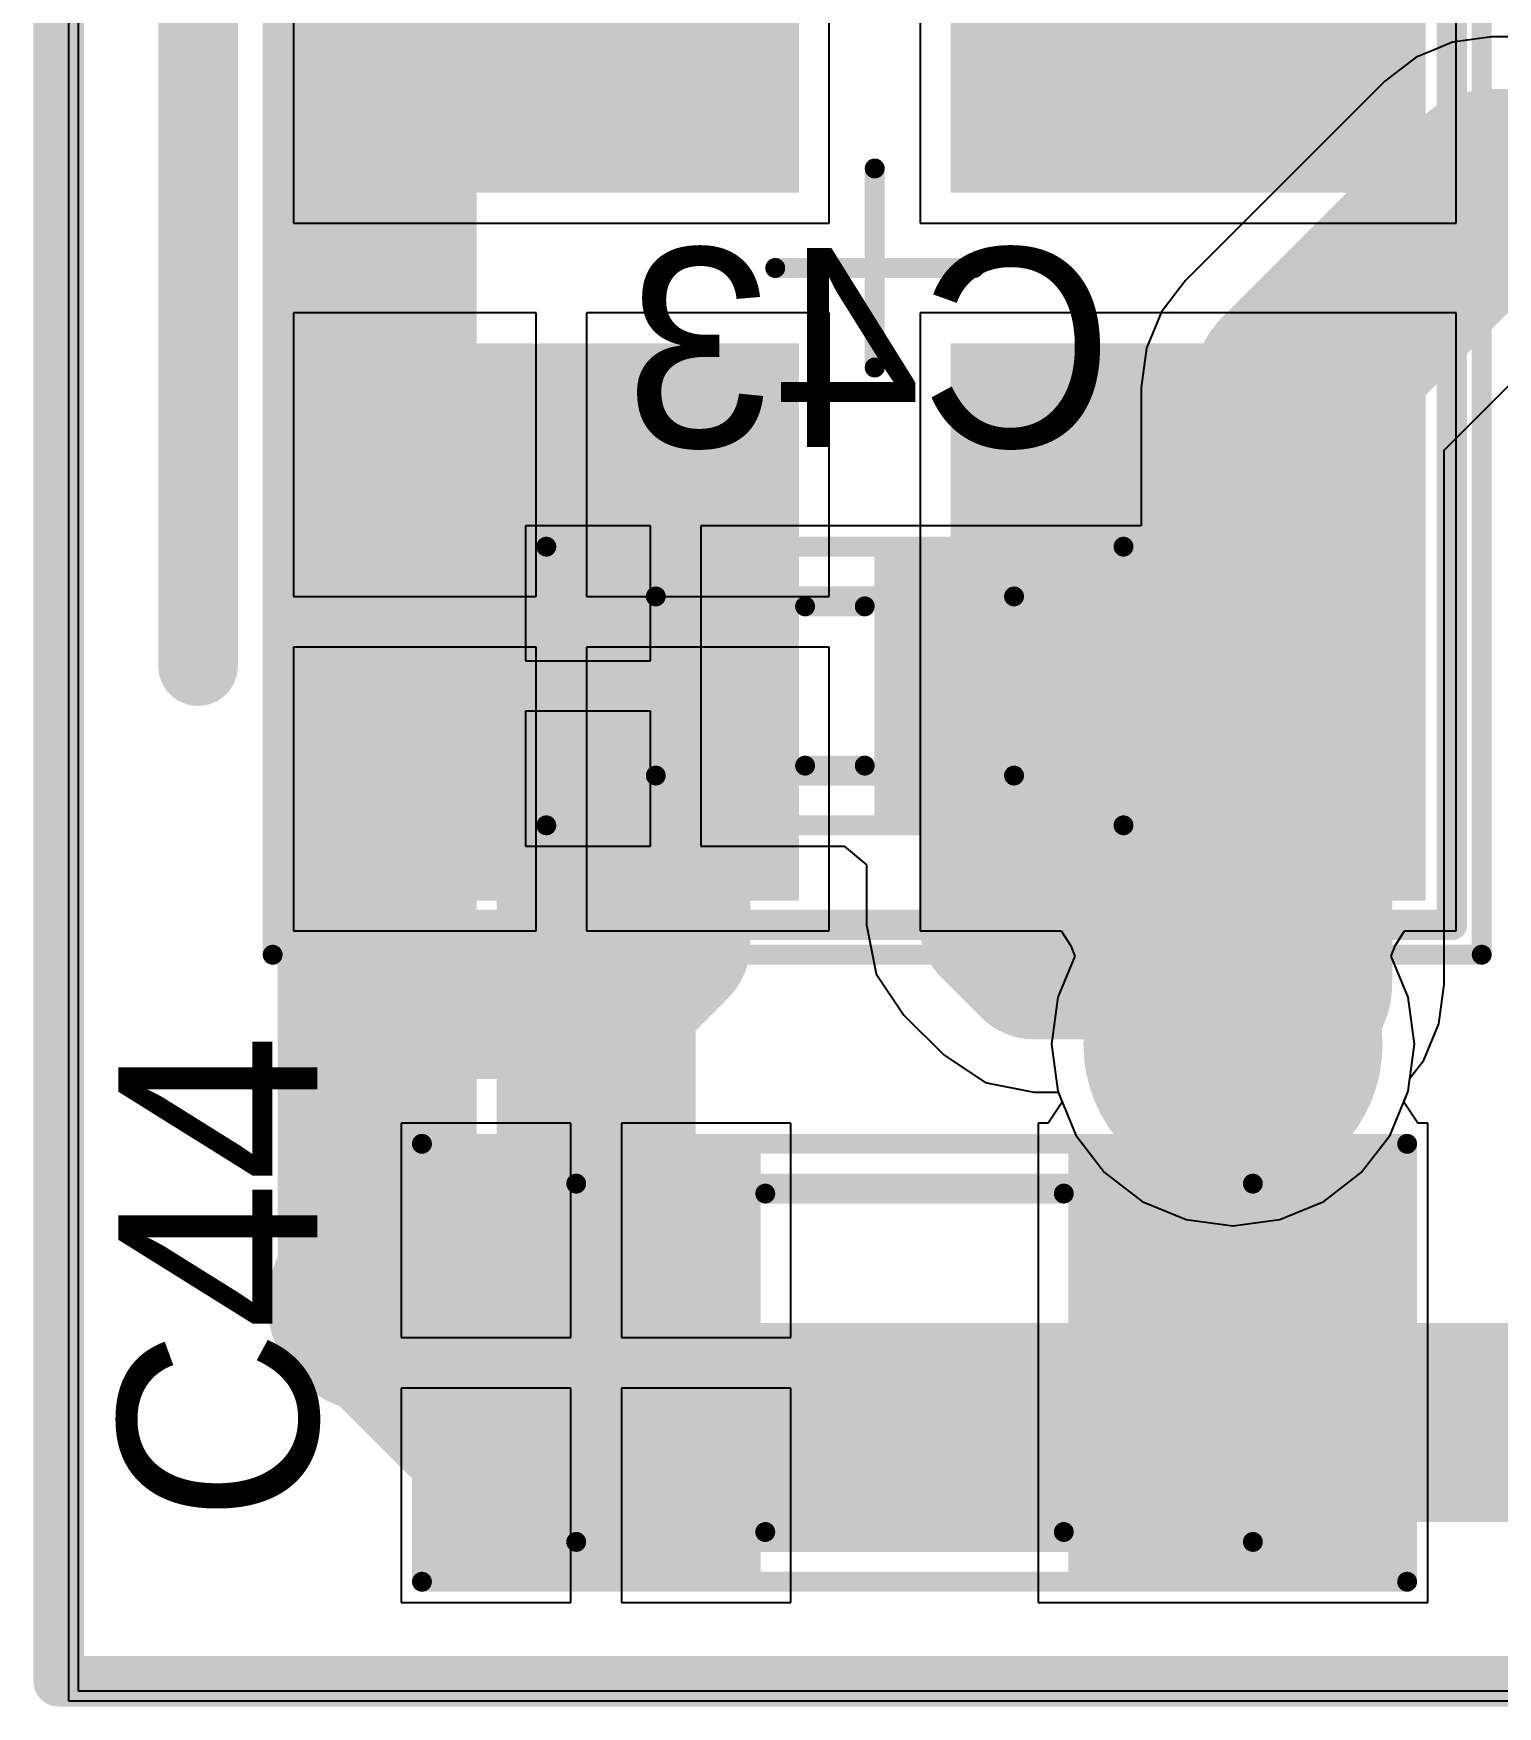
# Model space of a CAD drawing. Header units: millimetres. Extents: x 29.9 to 75.1, y 29.9 to 100.1.
# Drawn here: x 29.87 to 37.23, y 29.87 to 38.28 of the extents above; entities that cross this region are included whole.
import ezdxf

# ---------------------------------------------------------------- set-up
doc = ezdxf.new("R2010")
doc.units = ezdxf.units.MM
for name, color, linetype in [('BottomLayer', 5, 'Continuous'), ('BottomOverlay', 54, 'Continuous'), ('BottomPaste', 16, 'Continuous'), ('BottomSolder', 6, 'Continuous'), ('Mechanical1', 6, 'Continuous'), ('Mechanical13', 56, 'Continuous'), ('Mechanical15', 56, 'Continuous'), ('MultiLayer', 9, 'Continuous'), ('TopLayer', 1, 'Continuous'), ('TopOverlay', 2, 'Continuous'), ('TopPaste', 8, 'Continuous'), ('TopSolder', 216, 'Continuous'), ('ViaHoleLayer', 16, 'Continuous')]:
    doc.layers.add(name, color=color, linetype=linetype)

# ---------------------------------------------------------------- blocks, each defined once
blk = doc.blocks.new('DLW5BS_AH__1160')
at = {"layer": 'Mechanical15', "const_width": 0.0999998}
for points in [[(-3.4249995, -3.0250003), (-3.4249995, 3.04999898)], [(3.45000072, 3.04999898), (-3.4249995, 3.04999898)], [(3.45000072, -3.0250003), (3.45000072, 3.04999898)], [(0, -0.50000154), (0, 0.499999)], [(0.499999, 0), (-0.50000154, 0)], [(3.45000072, -3.0250003), (-3.4249995, -3.0250003)]]:
    blk.add_lwpolyline(points, dxfattribs=at)
at = {"layer": 'Mechanical15', "const_width": 0.0499999}
for points in [[(-3.44999818, 3.04999898, 1), (-3.40000082, 3.04999898, 1)], [(-3.44999818, 3.04999898, 1), (-3.40000082, 3.04999898, 1)], [(3.42500204, 3.04999898, 1), (3.4749994, 3.04999898, 1)], [(3.42500204, 3.04999898, 1), (3.4749994, 3.04999898, 1)], [(-0.02499868, 0.499999, 1), (0.02499868, 0.499999, 1)], [(-0.52500022, 0, 1), (-0.47500286, 0, 1)], [(0.47500032, 0, 1), (0.52499768, 0, 1)], [(-0.02499868, -0.50000154, 1), (0.02499868, -0.50000154, 1)], [(-3.44999818, -3.0250003, 1), (-3.40000082, -3.0250003, 1)], [(-3.44999818, -3.0250003, 1), (-3.40000082, -3.0250003, 1)], [(3.42500204, -3.0250003, 1), (3.4749994, -3.0250003, 1)], [(3.42500204, -3.0250003, 1), (3.4749994, -3.0250003, 1)]]:
    blk.add_lwpolyline(points, format="xyb", close=True, dxfattribs=at)
at = {"layer": 'TopLayer'}
for points in [[(-3.0764988, 0.4826), (-0.4795012, 0.4826), (-3.0764988, 2.667), (-0.4795012, 2.667)], [(0.4795012, 0.4826), (3.0764988, 0.4826), (0.4795012, 2.667), (3.0764988, 2.667)], [(-3.0764988, -2.667), (-0.4795012, -2.667), (-3.0764988, -0.4826), (-0.4795012, -0.4826)], [(0.4795012, -2.667), (3.0764988, -2.667), (0.4795012, -0.4826), (3.0764988, -0.4826)]]:
    blk.add_solid(points, dxfattribs=at)
at = {"layer": 'TopOverlay'}
for points, const_width in [([(3.30000102, 2.89999928), (-3.2749998, 2.89999928)], 0.1524), ([(-3.2749998, -2.8750006), (-3.2749998, 2.89999928)], 0.1524), ([(3.30000102, -2.8750006), (3.30000102, 2.89999928)], 0.1524), ([(3.30000102, -2.8750006), (-3.2749998, -2.8750006)], 0.1524), ([(2.00000108, -3.40000082), (-2.00000108, -3.40000082)], 0.3999992)]:
    blk.add_lwpolyline(points, dxfattribs=dict(at, const_width=const_width))
for points, const_width in [([(-3.3130998, 2.89999928, 1), (-3.2368998, 2.89999928, 1)], 0.07619999999999999), ([(-3.3130998, 2.89999928, 1), (-3.2368998, 2.89999928, 1)], 0.07619999999999999), ([(3.26190102, 2.89999928, 1), (3.33810102, 2.89999928, 1)], 0.07619999999999999), ([(3.26190102, 2.89999928, 1), (3.33810102, 2.89999928, 1)], 0.07619999999999999), ([(-3.3130998, -2.8750006, 1), (-3.2368998, -2.8750006, 1)], 0.07619999999999999), ([(-3.3130998, -2.8750006, 1), (-3.2368998, -2.8750006, 1)], 0.07619999999999999), ([(3.26190102, -2.8750006, 1), (3.33810102, -2.8750006, 1)], 0.07619999999999999), ([(3.26190102, -2.8750006, 1), (3.33810102, -2.8750006, 1)], 0.07619999999999999), ([(-2.10000088, -3.40000082, 1), (-1.90000128, -3.40000082, 1)], 0.1999996), ([(1.90000128, -3.40000082, 1), (2.10000088, -3.40000082, 1)], 0.1999996)]:
    blk.add_lwpolyline(points, format="xyb", close=True, dxfattribs=dict(at, const_width=const_width))
at = {"layer": 'TopPaste'}
for points in [[(-3.0764988, 0.4826), (-0.4795012, 0.4826), (-3.0764988, 2.667), (-0.4795012, 2.667)], [(0.4795012, 0.4826), (3.0764988, 0.4826), (0.4795012, 2.667), (3.0764988, 2.667)], [(-3.0764988, -2.667), (-0.4795012, -2.667), (-3.0764988, -0.4826), (-0.4795012, -0.4826)], [(0.4795012, -2.667), (3.0764988, -2.667), (0.4795012, -0.4826), (3.0764988, -0.4826)]]:
    blk.add_solid(points, dxfattribs=at)
at = {"layer": 'TopSolder'}
for points in [[(-3.1780988, 0.381), (-0.3779012, 0.381), (-3.1780988, 2.7686), (-0.3779012, 2.7686)], [(0.3779012, 0.381), (3.1780988, 0.381), (0.3779012, 2.7686), (3.1780988, 2.7686)], [(-3.1780988, -2.7686), (-0.3779012, -2.7686), (-3.1780988, -0.381), (-0.3779012, -0.381)], [(0.3779012, -2.7686), (3.1780988, -2.7686), (0.3779012, -0.381), (3.1780988, -0.381)]]:
    blk.add_solid(points, dxfattribs=at)
blk = doc.blocks.new('SMD_C_1206_1171')
at = {"layer": 'Mechanical13', "const_width": 0.0999998}
for points in [[(-1.69999914, 0.90000074), (1.70000168, 0.90000074)], [(-1.69999914, -0.8999982), (-1.69999914, 0.90000074)], [(1.70000168, -0.8999982), (1.70000168, 0.90000074)], [(-1.69999914, -0.8999982), (1.70000168, -0.8999982)]]:
    blk.add_lwpolyline(points, dxfattribs=at)
at = {"layer": 'Mechanical13', "const_width": 0.0499999}
for points in [[(-1.72499782, 0.90000074, 1), (-1.67500046, 0.90000074, 1)], [(-1.72499782, 0.90000074, 1), (-1.67500046, 0.90000074, 1)], [(1.675003, 0.90000074, 1), (1.72500036, 0.90000074, 1)], [(1.675003, 0.90000074, 1), (1.72500036, 0.90000074, 1)], [(-1.72499782, -0.8999982, 1), (-1.67500046, -0.8999982, 1)], [(-1.72499782, -0.8999982, 1), (-1.67500046, -0.8999982, 1)], [(1.675003, -0.8999982, 1), (1.72500036, -0.8999982, 1)], [(1.675003, -0.8999982, 1), (1.72500036, -0.8999982, 1)]]:
    blk.add_lwpolyline(points, format="xyb", close=True, dxfattribs=at)
at = {"layer": 'Mechanical15', "const_width": 0.0499999}
for points in [[(-2.50000008, 1.10000034), (2.47499886, 1.10000034)], [(-2.50000008, -1.10000034), (-2.50000008, 1.10000034)], [(2.47499886, -1.10000034), (2.47499886, 1.10000034)], [(-2.50000008, -1.10000034), (2.47499886, -1.10000034)]]:
    blk.add_lwpolyline(points, dxfattribs=at)
at = {"layer": 'Mechanical15', "const_width": 0.02499868}
for points in [[(-2.51249942, 1.10000034, 1), (-2.48750074, 1.10000034, 1)], [(-2.51249942, 1.10000034, 1), (-2.48750074, 1.10000034, 1)], [(2.46249952, 1.10000034, 1), (2.4874982, 1.10000034, 1)], [(2.46249952, 1.10000034, 1), (2.4874982, 1.10000034, 1)], [(-2.51249942, -1.10000034, 1), (-2.48750074, -1.10000034, 1)], [(-2.51249942, -1.10000034, 1), (-2.48750074, -1.10000034, 1)], [(2.46249952, -1.10000034, 1), (2.4874982, -1.10000034, 1)], [(2.46249952, -1.10000034, 1), (2.4874982, -1.10000034, 1)]]:
    blk.add_lwpolyline(points, format="xyb", close=True, dxfattribs=at)
at = {"layer": 'TopLayer'}
for points in [[(-0.8749995199999999, -0.9499981), (-0.8749995199999999, 0.9499981), (-2.32499916, -0.9499981), (-2.32499916, 0.9499981)], [(2.3250017, -0.9499981), (2.3250017, 0.9499981), (0.8750020599999999, -0.9499981), (0.8750020599999999, 0.9499981)]]:
    blk.add_solid(points, dxfattribs=at)
at = {"layer": 'TopOverlay', "const_width": 0.0999998}
for points in [[(-2.47499886, 1.10000034), (2.47499886, 1.10000034)], [(-2.47499886, -1.10000034), (-2.47499886, 1.10000034)], [(2.47499886, -1.10000034), (2.47499886, 1.10000034)], [(-0.7499985, 0.85000084), (0.75000104, 0.85000084)], [(-0.7499985, -0.8499983), (0.75000104, -0.8499983)], [(-2.47499886, -1.10000034), (2.47499886, -1.10000034)]]:
    blk.add_lwpolyline(points, dxfattribs=at)
at = {"layer": 'TopOverlay', "const_width": 0.0499999}
for points in [[(-2.49999754, 1.10000034, 1), (-2.45000018, 1.10000034, 1)], [(-2.49999754, 1.10000034, 1), (-2.45000018, 1.10000034, 1)], [(2.45000018, 1.10000034, 1), (2.49999754, 1.10000034, 1)], [(2.45000018, 1.10000034, 1), (2.49999754, 1.10000034, 1)], [(-0.77499718, 0.85000084, 1), (-0.72499982, 0.85000084, 1)], [(0.72500236, 0.85000084, 1), (0.77499972, 0.85000084, 1)], [(-0.77499718, -0.8499983, 1), (-0.72499982, -0.8499983, 1)], [(0.72500236, -0.8499983, 1), (0.77499972, -0.8499983, 1)], [(-2.49999754, -1.10000034, 1), (-2.45000018, -1.10000034, 1)], [(-2.49999754, -1.10000034, 1), (-2.45000018, -1.10000034, 1)], [(2.45000018, -1.10000034, 1), (2.49999754, -1.10000034, 1)], [(2.45000018, -1.10000034, 1), (2.49999754, -1.10000034, 1)]]:
    blk.add_lwpolyline(points, format="xyb", close=True, dxfattribs=at)
at = {"layer": 'TopPaste'}
for points in [[(-0.8749995199999999, -0.9499981), (-0.8749995199999999, 0.9499981), (-2.32499916, -0.9499981), (-2.32499916, 0.9499981)], [(2.3250017, -0.9499981), (2.3250017, 0.9499981), (0.8750020599999999, -0.9499981), (0.8750020599999999, 0.9499981)]]:
    blk.add_solid(points, dxfattribs=at)
at = {"layer": 'TopSolder'}
for points in [[(-0.77339952, -1.0515981), (-0.77339952, 1.0515981), (-2.42659916, -1.0515981), (-2.42659916, 1.0515981)], [(2.4266017, -1.0515981), (2.4266017, 1.0515981), (0.77340206, -1.0515981), (0.77340206, 1.0515981)]]:
    blk.add_solid(points, dxfattribs=at)
blk = doc.blocks.new('SMD_C_0603_B_1172')
at = {"layer": 'BottomLayer'}
for points in [[(-1.29999994, 0.5499989), (-1.29999994, -0.5499989), (-0.30000194, 0.5499989), (-0.30000194, -0.5499989)], [(0.2999994, 0.5499989), (0.2999994, -0.5499989), (1.2999974, 0.5499989), (1.2999974, -0.5499989)]]:
    blk.add_solid(points, dxfattribs=at)
at = {"layer": 'BottomOverlay', "const_width": 0.0999998}
for points in [[(-1.44999964, 0.7000011399999999), (1.44999964, 0.7000011399999999)], [(-1.44999964, -0.7000011399999999), (-1.44999964, 0.7000011399999999)], [(1.44999964, -0.7000011399999999), (1.44999964, 0.7000011399999999)], [(-0.1499997, 0.40000174), (0.1499997, 0.40000174)], [(-0.1499997, -0.3999992), (0.1499997, -0.3999992)], [(-1.44999964, -0.7000011399999999), (1.44999964, -0.7000011399999999)]]:
    blk.add_lwpolyline(points, dxfattribs=at)
at = {"layer": 'BottomOverlay', "const_width": 0.0499999}
for points in [[(-1.47499832, 0.7000011399999999, 1), (-1.42500096, 0.7000011399999999, 1)], [(-1.47499832, 0.7000011399999999, 1), (-1.42500096, 0.7000011399999999, 1)], [(1.42500096, 0.7000011399999999, 1), (1.47499832, 0.7000011399999999, 1)], [(1.42500096, 0.7000011399999999, 1), (1.47499832, 0.7000011399999999, 1)], [(-0.17499838, 0.40000174, 1), (-0.12500102, 0.40000174, 1)], [(0.12500102, 0.40000174, 1), (0.17499838, 0.40000174, 1)], [(-0.17499838, -0.3999992, 1), (-0.12500102, -0.3999992, 1)], [(0.12500102, -0.3999992, 1), (0.17499838, -0.3999992, 1)], [(-1.47499832, -0.7000011399999999, 1), (-1.42500096, -0.7000011399999999, 1)], [(-1.47499832, -0.7000011399999999, 1), (-1.42500096, -0.7000011399999999, 1)], [(1.42500096, -0.7000011399999999, 1), (1.47499832, -0.7000011399999999, 1)], [(1.42500096, -0.7000011399999999, 1), (1.47499832, -0.7000011399999999, 1)]]:
    blk.add_lwpolyline(points, format="xyb", close=True, dxfattribs=at)
at = {"layer": 'BottomPaste'}
for points in [[(-1.29999994, 0.5499989), (-1.29999994, -0.5499989), (-0.30000194, 0.5499989), (-0.30000194, -0.5499989)], [(0.2999994, 0.5499989), (0.2999994, -0.5499989), (1.2999974, 0.5499989), (1.2999974, -0.5499989)]]:
    blk.add_solid(points, dxfattribs=at)
at = {"layer": 'BottomSolder'}
for points in [[(-1.40159994, 0.6515989), (-1.40159994, -0.6515989), (-0.19840194, 0.6515989), (-0.19840194, -0.6515989)], [(0.1983994, 0.6515989), (0.1983994, -0.6515989), (1.4015974, 0.6515989), (1.4015974, -0.6515989)]]:
    blk.add_solid(points, dxfattribs=at)
at = {"layer": 'Mechanical13', "const_width": 0.0999998}
for points in [[(-0.90000074, 0.45000164), (0.8999982, 0.45000164)], [(-0.90000074, -0.4499991), (-0.90000074, 0.45000164)], [(0.8999982, -0.4499991), (0.8999982, 0.45000164)], [(-0.90000074, -0.4499991), (0.8999982, -0.4499991)]]:
    blk.add_lwpolyline(points, dxfattribs=at)
at = {"layer": 'Mechanical13', "const_width": 0.0499999}
for points in [[(-0.9249994199999999, 0.45000164, 1), (-0.8750020599999999, 0.45000164, 1)], [(-0.9249994199999999, 0.45000164, 1), (-0.8750020599999999, 0.45000164, 1)], [(0.8749995199999999, 0.45000164, 1), (0.9249968799999999, 0.45000164, 1)], [(0.8749995199999999, 0.45000164, 1), (0.9249968799999999, 0.45000164, 1)], [(-0.9249994199999999, -0.4499991, 1), (-0.8750020599999999, -0.4499991, 1)], [(-0.9249994199999999, -0.4499991, 1), (-0.8750020599999999, -0.4499991, 1)], [(0.8749995199999999, -0.4499991, 1), (0.9249968799999999, -0.4499991, 1)], [(0.8749995199999999, -0.4499991, 1), (0.9249968799999999, -0.4499991, 1)]]:
    blk.add_lwpolyline(points, format="xyb", close=True, dxfattribs=at)
at = {"layer": 'Mechanical15', "const_width": 0.0499999}
for points in [[(-1.47500086, 0.7000011399999999), (1.44999964, 0.7000011399999999)], [(-1.47500086, -0.7000011399999999), (-1.47500086, 0.7000011399999999)], [(1.44999964, -0.7000011399999999), (1.44999964, 0.7000011399999999)], [(-1.47500086, -0.7000011399999999), (1.44999964, -0.7000011399999999)]]:
    blk.add_lwpolyline(points, dxfattribs=at)
at = {"layer": 'Mechanical15', "const_width": 0.02499868}
for points in [[(-1.4875002, 0.7000011399999999, 1), (-1.46250152, 0.7000011399999999, 1)], [(-1.4875002, 0.7000011399999999, 1), (-1.46250152, 0.7000011399999999, 1)], [(1.4375003, 0.7000011399999999, 1), (1.46249898, 0.7000011399999999, 1)], [(1.4375003, 0.7000011399999999, 1), (1.46249898, 0.7000011399999999, 1)], [(-1.4875002, -0.7000011399999999, 1), (-1.46250152, -0.7000011399999999, 1)], [(-1.4875002, -0.7000011399999999, 1), (-1.46250152, -0.7000011399999999, 1)], [(1.4375003, -0.7000011399999999, 1), (1.46249898, -0.7000011399999999, 1)], [(1.4375003, -0.7000011399999999, 1), (1.46249898, -0.7000011399999999, 1)]]:
    blk.add_lwpolyline(points, format="xyb", close=True, dxfattribs=at)

msp = doc.modelspace()

# ---------------------------------------------------------------- linework, layer by layer
at = {"layer": 'BottomLayer'}
for p, q in [((30.10000076, 29.95000106), (30.10000076, 50.0500015)), ((37.2000018, 38.26050768), (37.00316704, 38.2345946)), ((39.49999974, 38.26050768), (37.2000018, 38.26050768)), ((36.8957225, 38.19008872), (36.81974856, 38.15862066)), ((37.00316704, 38.2345946), (36.8957225, 38.19008872)), ((36.81974856, 38.15862066), (36.66224316, 38.03775984)), ((36.66224316, 38.03775984), (35.66224262, 37.0377593)), ((35.66224262, 37.0377593), (35.5413818, 36.8802539)), ((35.5413818, 36.8802539), (35.46540786, 36.69683542)), ((36.96050774, 36.18498985999999), (37.5150126, 36.73949472)), ((35.46540786, 36.69683542), (35.43949478, 36.50000066)), ((35.43949478, 36.50000066), (35.43949478, 35.80400002)), ((36.96050774, 33.50000158), (36.96050774, 36.18498985999999)), ((32.97299984, 35.80400002), (32.34600083999999, 35.80400002)), ((32.34600083999999, 35.80400002), (32.34600083999999, 35.12700112)), ((32.97299984, 35.12700112), (32.97299984, 35.80400002)), ((33.81899764, 35.80400002), (33.22699984, 35.80400002)), ((33.22699984, 35.80400002), (33.22699984, 35.00000112)), ((33.85399884, 35.80400256), (33.81899764, 35.80400002)), ((33.94600018, 35.80400256), (33.85399884, 35.80400256)), ((33.98100138, 35.80400002), (33.94600018, 35.80400256)), ((35.43949478, 35.80400002), (33.98100138, 35.80400002)), ((32.34600083999999, 35.12700112), (32.97299984, 35.12700112)), ((33.22699984, 35.00000112), (33.22699984, 34.19600222)), ((32.97299984, 34.87300112), (32.34600083999999, 34.87300112)), ((32.34600083999999, 34.87300112), (32.34600083999999, 34.19600222)), ((32.97299984, 34.19600222), (32.97299984, 34.87300112)), ((32.34600083999999, 34.19600222), (32.97299984, 34.19600222)), ((33.22699984, 34.19600222), (33.81899764, 34.19600222)), ((33.81899764, 34.19600222), (33.85399884, 34.19599968)), ((33.85399884, 34.19599968), (33.94599764, 34.19599968)), ((33.94599764, 34.19599968), (34.05867457999999, 34.1011764)), ((34.05867457999999, 34.1011764), (34.05867457999999, 33.80000352)), ((34.05867457999999, 33.80000352), (34.10749338, 33.55457856)), ((34.10749338, 33.55457856), (34.2465152, 33.34651954)), ((36.93459465999999, 33.30316682), (36.96050774, 33.50000158)), ((34.2465152, 33.34651954), (34.44651734, 33.14651486)), ((36.85862072, 33.11974834), (36.93459465999999, 33.30316682)), ((34.44651734, 33.14651486), (34.6545789, 33.00749304)), ((36.78934984, 33.0294742), (36.85862072, 33.11974834)), ((34.6545789, 33.00749304), (34.90000132, 32.95867678)), ((34.90000132, 32.95867678), (35.0214819, 32.95867678)), ((35.0214819, 32.95867678), (35.11036158, 32.74410266)), ((36.68964214, 32.74410266), (36.78073162, 32.96401078)), ((36.78073162, 32.96401078), (36.78934984, 33.0294742)), ((35.11036158, 32.74410266), (35.2552635, 32.55526382)), ((36.54474022, 32.55526382), (36.68964214, 32.74410266)), ((35.2552635, 32.55526382), (35.44410234, 32.4103619)), ((36.35590138, 32.4103619), (36.54474022, 32.55526382)), ((35.44410234, 32.4103619), (35.66401046, 32.31927242)), ((36.13599326, 32.31927242), (36.35590138, 32.4103619)), ((35.66401046, 32.31927242), (35.90000186, 32.28820314)), ((35.90000186, 32.28820314), (36.13599326, 32.31927242)), ((57.40000204, 29.95000106), (30.10000076, 29.95000106))]:
    msp.add_line(p, q, dxfattribs=at)
for points, const_width in [([(31.6000003, 33.20000218), (31.6000003, 39.00000074)], 1.00000054), ([(36.20000126, 36.50000066), (37.2000018, 37.5000012)], 1.00000054), ([(37.2000018, 37.5000012), (39.49999974, 37.5000012)], 1.00000054), ([(36.20000126, 33.50000158), (36.20000126, 36.50000066)], 1.00000054), ([(33.09999984, 33.70000118), (33.09999984, 35.00000112)], 0.75000104), ([(34.69999918, 33.80000352), (34.69999918, 35.00000112)], 0.75000104), ([(34.69999918, 33.80000352), (34.90000132, 33.60000137999999)], 0.75000104), ([(32.80000044, 33.40000178), (33.09999984, 33.70000118)], 0.75000104), ([(34.90000132, 33.60000137999999), (35.50000266, 33.60000137999999)], 0.75000104), ([(35.50000266, 33.60000137999999), (35.90000186, 33.20000218)], 0.75000104), ([(35.90000186, 33.20000218), (36.20000126, 33.50000158)], 1.00000054), ([(31.6000003, 33.20000218), (31.7999999, 33.40000178)], 0.75000104), ([(31.7999999, 33.40000178), (32.80000044, 33.40000178)], 0.75000104), ([(31.6000003, 31.90000224), (31.6000003, 33.20000218)], 1.00000054), ([(31.6000003, 31.90000224), (32.20000164, 31.3000009)], 1.00000054), ([(32.20000164, 31.3000009), (43.29999976, 31.3000009)], 1.00000054)]:
    msp.add_lwpolyline(points, dxfattribs=dict(at, const_width=const_width))
for points, const_width in [([(36.9500023, 37.5000012, 1), (37.4500013, 37.5000012, 1)], 0.499999), ([(36.9500023, 37.5000012, 1), (37.4500013, 37.5000012, 1)], 0.499999), ([(35.95000176, 36.50000066, 1), (36.45000075999999, 36.50000066, 1)], 0.499999), ([(35.95000176, 36.50000066, 1), (36.45000075999999, 36.50000066, 1)], 0.499999), ([(32.91249958, 35.00000112, 1), (33.2875001, 35.00000112, 1)], 0.37500052), ([(34.51249892, 35.00000112, 1), (34.88749944, 35.00000112, 1)], 0.37500052), ([(34.51249892, 33.80000352, 1), (34.88749944, 33.80000352, 1)], 0.37500052), ([(34.51249892, 33.80000352, 1), (34.88749944, 33.80000352, 1)], 0.37500052), ([(32.91249958, 33.70000118, 1), (33.2875001, 33.70000118, 1)], 0.37500052), ([(32.91249958, 33.70000118, 1), (33.2875001, 33.70000118, 1)], 0.37500052), ([(34.71250106, 33.60000137999999, 1), (35.08750158, 33.60000137999999, 1)], 0.37500052), ([(34.71250106, 33.60000137999999, 1), (35.08750158, 33.60000137999999, 1)], 0.37500052), ([(35.3125024, 33.60000137999999, 1), (35.68750292, 33.60000137999999, 1)], 0.37500052), ([(35.3125024, 33.60000137999999, 1), (35.68750292, 33.60000137999999, 1)], 0.37500052), ([(35.95000176, 33.50000158, 1), (36.45000075999999, 33.50000158, 1)], 0.499999), ([(35.95000176, 33.50000158, 1), (36.45000075999999, 33.50000158, 1)], 0.499999), ([(35.57500124, 33.20000218, 1), (36.22500248, 33.20000218, 1)], 0.6499986999999999), ([(31.61249964, 33.40000178, 1), (31.98750016, 33.40000178, 1)], 0.37500052), ([(31.61249964, 33.40000178, 1), (31.98750016, 33.40000178, 1)], 0.37500052), ([(32.61250018, 33.40000178, 1), (32.9875007, 33.40000178, 1)], 0.37500052), ([(32.61250018, 33.40000178, 1), (32.9875007, 33.40000178, 1)], 0.37500052), ([(31.3500008, 33.20000218, 1), (31.8499998, 33.20000218, 1)], 0.499999), ([(31.3500008, 33.20000218, 1), (31.8499998, 33.20000218, 1)], 0.499999), ([(35.65000235999999, 33.20000218, 1), (36.15000136, 33.20000218, 1)], 0.499999), ([(31.41250004, 33.20000218, 1), (31.78750056, 33.20000218, 1)], 0.37500052), ([(35.7125016, 33.20000218, 1), (36.08750212, 33.20000218, 1)], 0.37500052), ([(31.3500008, 31.90000224, 1), (31.8499998, 31.90000224, 1)], 0.499999), ([(31.3500008, 31.90000224, 1), (31.8499998, 31.90000224, 1)], 0.499999), ([(31.37499948, 31.90000224, 1), (31.82500112, 31.90000224, 1)], 0.4499991), ([(31.95000214, 31.3000009, 1), (32.45000114, 31.3000009, 1)], 0.499999), ([(31.95000214, 31.3000009, 1), (32.45000114, 31.3000009, 1)], 0.499999)]:
    msp.add_lwpolyline(points, format="xyb", close=True, dxfattribs=dict(at, const_width=const_width))
at = {"layer": 'BottomSolder'}
for points, const_width in [([(35.52420124, 33.20000218, 1), (36.27580248, 33.20000218, 1)], 0.7515987), ([(31.32419948, 31.90000224, 1), (31.87580112, 31.90000224, 1)], 0.5515991)]:
    msp.add_lwpolyline(points, format="xyb", close=True, dxfattribs=dict(at, const_width=const_width))
at = {"layer": 'Mechanical1', "const_width": 0.254}
for points in [[(30.00000096, 30.00000096), (30.00000096, 100.00000066)], [(30.00000096, 30.00000096), (74.99999986, 30.00000096)]]:
    msp.add_lwpolyline(points, dxfattribs=at)
at = {"layer": 'Mechanical1', "const_width": 0.127}
msp.add_lwpolyline([(29.93650096, 30.00000096, 1), (30.06350096, 30.00000096, 1)], format="xyb", close=True, dxfattribs=at)
msp.add_lwpolyline([(29.93650096, 30.00000096, 1), (30.06350096, 30.00000096, 1)], format="xyb", close=True, dxfattribs=at)
at = {"layer": 'MultiLayer'}
for points, const_width in [([(35.57500124, 33.20000218, 1), (36.22500248, 33.20000218, 1)], 0.6499986999999999), ([(31.37499948, 31.90000224, 1), (31.82500112, 31.90000224, 1)], 0.4499991)]:
    msp.add_lwpolyline(points, format="xyb", close=True, dxfattribs=dict(at, const_width=const_width))
at = {"layer": 'TopLayer'}
for p, q in [((30.05000086, 29.90000116), (30.05000086, 50.0000016)), ((31.17900038, 40.4305008), (31.17900038, 37.3255032)), ((33.87140038, 37.3255032), (33.87140038, 40.4305008)), ((34.32860038, 40.4305008), (34.32860038, 37.3255032)), ((37.02100038, 37.3255032), (37.02100038, 40.4305008)), ((31.17900038, 37.3255032), (33.87140038, 37.3255032)), ((34.32860038, 37.3255032), (37.02100038, 37.3255032)), ((32.39820038, 36.8745008), (31.17900038, 36.8745008)), ((31.17900038, 36.8745008), (31.17900038, 35.449002)), ((32.39820038, 35.449002), (32.39820038, 36.8745008)), ((33.87140038, 36.8745008), (32.65220038, 36.8745008)), ((32.65220038, 36.8745008), (32.65220038, 35.449002)), ((33.87140038, 35.449002), (33.87140038, 36.8745008)), ((37.02100038, 36.8745008), (34.32860038, 36.8745008)), ((34.32860038, 36.8745008), (34.32860038, 33.7695032)), ((37.02100038, 33.7695032), (37.02100038, 36.8745008)), ((31.17900038, 35.449002), (32.39820038, 35.449002)), ((32.65220038, 35.449002), (33.87140038, 35.449002)), ((32.39820038, 35.195002), (31.17900038, 35.195002)), ((31.17900038, 35.195002), (31.17900038, 33.7695032)), ((32.39820038, 33.7695032), (32.39820038, 35.195002)), ((33.87140038, 35.195002), (32.65220038, 35.195002)), ((32.65220038, 35.195002), (32.65220038, 33.7695032)), ((33.87140038, 33.7695032), (33.87140038, 35.195002)), ((31.17900038, 33.7695032), (32.39820038, 33.7695032)), ((32.65220038, 33.7695032), (33.87140038, 33.7695032)), ((34.32860038, 33.7695032), (35.03745088, 33.7695032)), ((35.03745088, 33.7695032), (35.08575152, 33.69424554)), ((36.7142522, 33.69424554), (36.76255284, 33.7695032)), ((36.76255284, 33.7695032), (37.02100038, 33.7695032)), ((35.10481168, 33.6425032), (35.01927209999999, 33.43599358)), ((35.08575152, 33.69424554), (35.10481168, 33.6425032)), ((36.69519203999999, 33.6425032), (36.7142522, 33.69424554)), ((36.78073162, 33.43599358), (36.69519203999999, 33.6425032)), ((35.01927209999999, 33.43599358), (34.98820282, 33.20000218)), ((36.8118009, 33.20000218), (36.78073162, 33.43599358)), ((34.98820282, 33.20000218), (35.01927209999999, 32.96401078)), ((36.78073162, 32.96401078), (36.8118009, 33.20000218)), ((35.01927209999999, 32.96401078), (35.04181206, 32.90959635999999)), ((36.75819166, 32.90959635999999), (36.78073162, 32.96401078)), ((35.04181206, 32.90959635999999), (34.97125339999999, 32.8039984)), ((36.82875032, 32.8039984), (36.75819166, 32.90959635999999)), ((32.57300064, 32.8039984), (31.72100082, 32.8039984)), ((31.72100082, 32.8039984), (31.72100082, 31.7270003)), ((32.57300064, 31.7270003), (32.57300064, 32.8039984)), ((33.67900046, 32.8039984), (32.82700064, 32.8039984)), ((32.82700064, 32.8039984), (32.82700064, 31.7270003)), ((33.67900046, 31.7270003), (33.67900046, 32.8039984)), ((34.97125339999999, 32.8039984), (34.92100204, 32.8039984)), ((34.92100204, 32.8039984), (34.92100204, 30.3960022)), ((36.87900167999999, 32.8039984), (36.82875032, 32.8039984)), ((36.87900167999999, 30.3960022), (36.87900167999999, 32.8039984)), ((31.72100082, 31.7270003), (32.57300064, 31.7270003)), ((32.82700064, 31.7270003), (33.67900046, 31.7270003)), ((32.57300064, 31.4730003), (31.72100082, 31.4730003)), ((31.72100082, 31.4730003), (31.72100082, 30.3960022)), ((32.57300064, 30.3960022), (32.57300064, 31.4730003)), ((33.67900046, 31.4730003), (32.82700064, 31.4730003)), ((32.82700064, 31.4730003), (32.82700064, 30.3960022)), ((33.67900046, 30.3960022), (33.67900046, 31.4730003)), ((31.72100082, 30.3960022), (32.57300064, 30.3960022)), ((32.82700064, 30.3960022), (33.67900046, 30.3960022)), ((34.92100204, 30.3960022), (36.87900167999999, 30.3960022)), ((57.60000164, 29.90000116), (30.05000086, 29.90000116))]:
    msp.add_line(p, q, dxfattribs=at)
at = {"layer": 'TopLayer', "const_width": 1.00000054}
for points in [[(32.52520038, 35.322002), (32.70000064, 35.14720174)], [(35.67480038, 35.322002), (35.90000186, 35.09680052)], [(32.70000064, 31.6000003), (32.70000064, 35.14720174)], [(35.90000186, 33.20000218), (35.90000186, 35.09680052)], [(35.90000186, 31.6000003), (35.90000186, 33.20000218)], [(31.6000003, 31.90000224), (31.7999999, 31.90000224)], [(31.7999999, 31.90000224), (32.40000124, 31.3000009)], [(36.05000156, 31.2000011), (36.05000156, 31.75000254)], [(32.40000124, 31.3000009), (32.70000064, 31.6000003)]]:
    msp.add_lwpolyline(points, dxfattribs=at)
at = {"layer": 'TopLayer'}
for points, const_width in [([(32.27520088, 35.322002, 1), (32.77519988, 35.322002, 1)], 0.499999), ([(35.42480088, 35.322002, 1), (35.92479987999999, 35.322002, 1)], 0.499999), ([(32.45000114, 35.14720174, 1), (32.95000014, 35.14720174, 1)], 0.499999), ([(32.45000114, 35.14720174, 1), (32.95000014, 35.14720174, 1)], 0.499999), ([(35.65000235999999, 35.09680052, 1), (36.15000136, 35.09680052, 1)], 0.499999), ([(35.65000235999999, 35.09680052, 1), (36.15000136, 35.09680052, 1)], 0.499999), ([(35.57500124, 33.20000218, 1), (36.22500248, 33.20000218, 1)], 0.6499986999999999), ([(35.65000235999999, 33.20000218, 1), (36.15000136, 33.20000218, 1)], 0.499999), ([(35.65000235999999, 33.20000218, 1), (36.15000136, 33.20000218, 1)], 0.499999), ([(31.3500008, 31.90000224, 1), (31.8499998, 31.90000224, 1)], 0.499999), ([(31.5500004, 31.90000224, 1), (32.0499994, 31.90000224, 1)], 0.499999), ([(31.5500004, 31.90000224, 1), (32.0499994, 31.90000224, 1)], 0.499999), ([(31.37499948, 31.90000224, 1), (31.82500112, 31.90000224, 1)], 0.4499991), ([(35.80000206, 31.75000254, 1), (36.30000106, 31.75000254, 1)], 0.499999), ([(32.45000114, 31.6000003, 1), (32.95000014, 31.6000003, 1)], 0.499999), ([(32.45000114, 31.6000003, 1), (32.95000014, 31.6000003, 1)], 0.499999), ([(35.65000235999999, 31.6000003, 1), (36.15000136, 31.6000003, 1)], 0.499999), ([(32.15000174, 31.3000009, 1), (32.65000074, 31.3000009, 1)], 0.499999), ([(32.15000174, 31.3000009, 1), (32.65000074, 31.3000009, 1)], 0.499999), ([(35.80000206, 31.2000011, 1), (36.30000106, 31.2000011, 1)], 0.499999)]:
    msp.add_lwpolyline(points, format="xyb", close=True, dxfattribs=dict(at, const_width=const_width))
at = {"layer": 'TopSolder'}
for points, const_width in [([(35.52420124, 33.20000218, 1), (36.27580248, 33.20000218, 1)], 0.7515987), ([(31.32419948, 31.90000224, 1), (31.87580112, 31.90000224, 1)], 0.5515991)]:
    msp.add_lwpolyline(points, format="xyb", close=True, dxfattribs=dict(at, const_width=const_width))
at = {"layer": 'ViaHoleLayer'}
for points, const_width in [([(35.72500094, 33.20000218, 1), (36.07500278, 33.20000218, 1)], 0.3499993), ([(31.47500182, 31.90000224, 1), (31.72499878, 31.90000224, 1)], 0.2499995)]:
    msp.add_lwpolyline(points, format="xyb", close=True, dxfattribs=dict(at, const_width=const_width))

# ---------------------------------------------------------------- block references
for name, p, rotation in [('DLW5BS_AH__1160', (34.10000038, 37.100002), 270), ('SMD_C_0603_B_1172', (33.90000078, 35.00000112), 360), ('SMD_C_1206_1171', (34.29999998, 31.6000003), 360)]:
    msp.add_blockref(name, p, dxfattribs=dict(rotation=rotation))

# ---------------------------------------------------------------- texts
at = {"layer": 'BottomOverlay', "text_generation_flag": 2}
msp.add_text('C43', height=1.00000054, dxfattribs=at).set_placement((35.30000052, 36.20000126))
at = {"layer": 'TopOverlay'}
msp.add_text('C44', height=1.00000054, rotation=90, dxfattribs=at).set_placement((31.3000009, 30.8000019))

doc.saveas('drawing.dxf')
